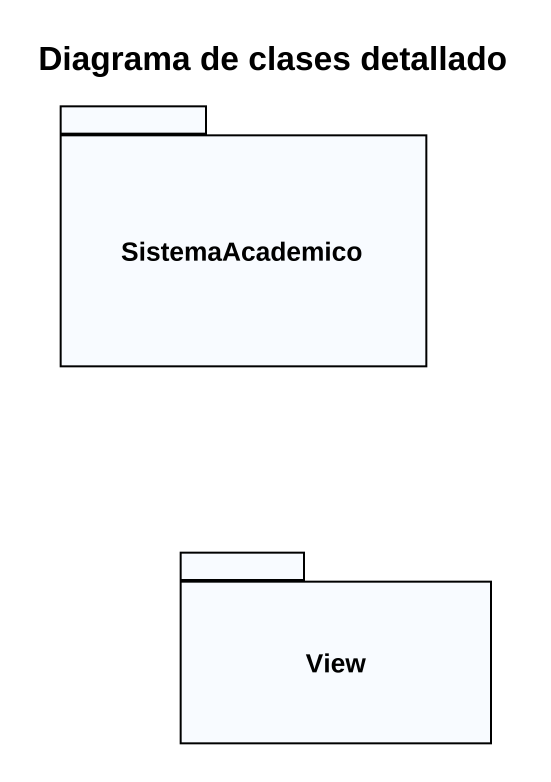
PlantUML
@startuml
title Diagrama de clases detallado
package SistemaAcademico {
}
package View {
}
@enduml
